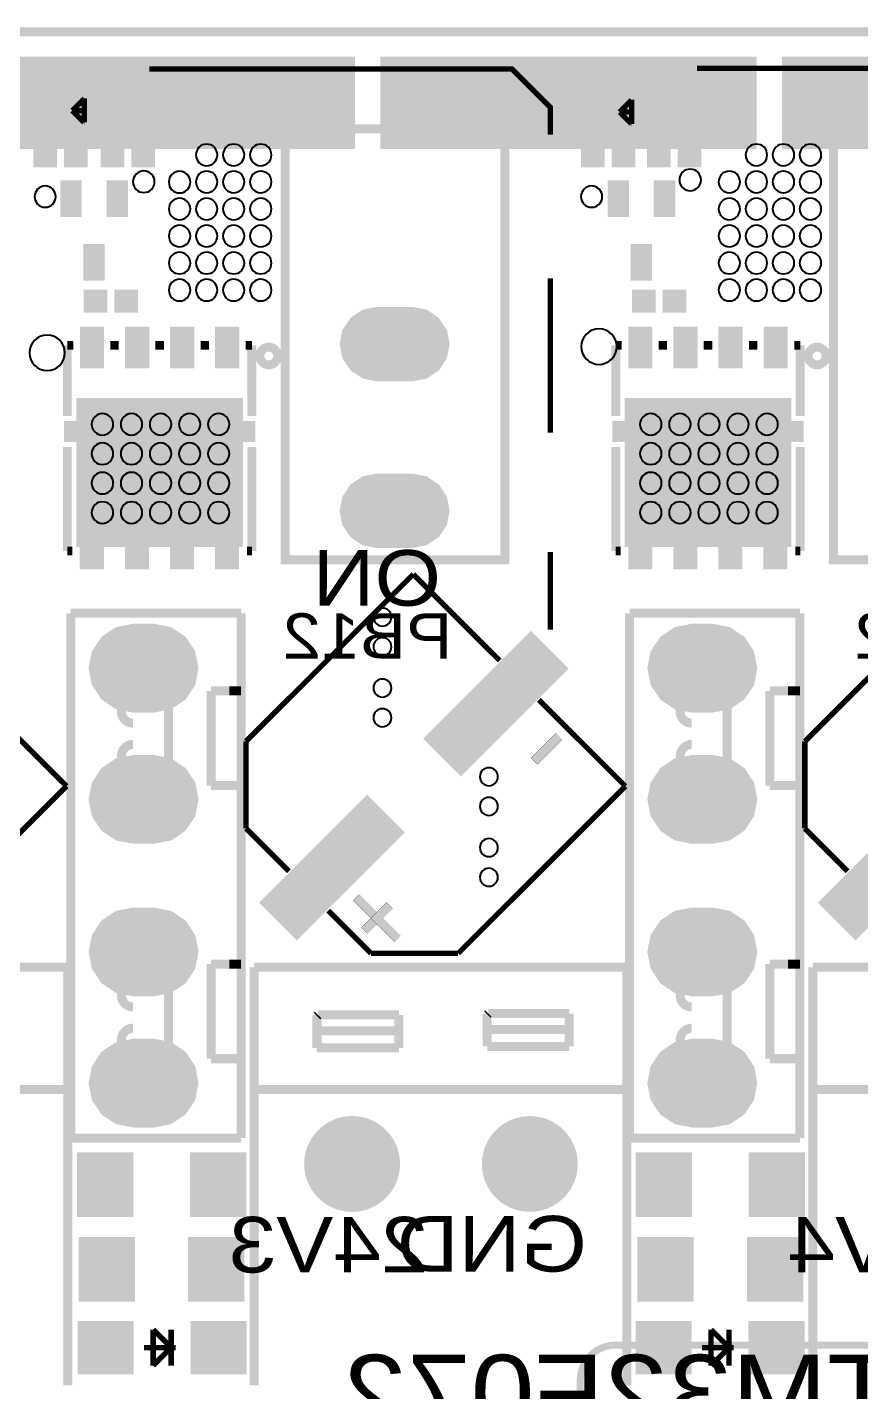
# Model space of a CAD drawing. Header units: millimetres. Extents: x -1 to 130, y -79 to 1.
# Drawn here: x 61.49 to 84.98, y -38.34 to 0.13 of the extents above; entities that cross this region are included whole.
import ezdxf
from ezdxf.enums import TextEntityAlignment as Align

# ---------------------------------------------------------------- set-up
doc = ezdxf.new("R2010")
doc.units = ezdxf.units.MM
doc.header["$MEASUREMENT"] = 0
for name, color, linetype, true_color in [('Board-Outline-Layer', 7, 'Continuous', 0xff00ff), ('Bottom-Silkscreen-Layer', 7, 'Continuous', 0x808000), ('Bottom-Solder-Mask-Layer', 7, 'Continuous', 0xff00ff), ('Multi-Layer', 7, 'Continuous', 0xc0c0c0), ('Top-Silkscreen-Layer', 7, 'Continuous', 0xffff00), ('Top-Solder-Mask-Layer', 7, 'Continuous', 0x800080)]:
    doc.layers.add(name, color=color, linetype=linetype, true_color=true_color)
doc.styles.get("Standard").update_dxf_attribs({"font": 'arial.ttf'})

msp = doc.modelspace()

# ---------------------------------------------------------------- hatches: boundary and pattern name
at = {"layer": 'Bottom-Solder-Mask-Layer'}
for points in [[(70.727, -0.7), (70.727, -3.3), (60.127, -3.3), (60.127, -0.7)], [(82.045, -0.7), (82.045, -3.3), (71.445, -3.3), (71.445, -0.7)], [(93.363, -0.7), (93.363, -3.3), (82.763, -3.3), (82.763, -0.7)], [(71.345, -9.855), (70.943, -9.775), (70.602, -9.547), (70.374, -9.206), (70.294, -8.804), (70.374, -8.402), (70.602, -8.061), (70.943, -7.833), (71.345, -7.753), (72.345, -7.753), (72.747, -7.833), (73.088, -8.061), (73.316, -8.402), (73.396, -8.804), (73.316, -9.206), (73.088, -9.547), (72.747, -9.775), (72.345, -9.855)], [(71.345, -14.555), (70.943, -14.475), (70.602, -14.247), (70.374, -13.906), (70.294, -13.504), (70.374, -13.102), (70.602, -12.761), (70.943, -12.533), (71.345, -12.453), (72.345, -12.453), (72.747, -12.533), (73.088, -12.761), (73.316, -13.102), (73.396, -13.504), (73.316, -13.906), (73.088, -14.247), (72.747, -14.475), (72.345, -14.555)], [(65.068, -16.689), (65.547, -16.784), (65.953, -17.056), (66.224, -17.461), (66.319, -17.94), (66.224, -18.419), (65.953, -18.824), (65.547, -19.096), (65.068, -19.191), (64.468, -19.191), (63.99, -19.096), (63.584, -18.824), (63.313, -18.419), (63.217, -17.94), (63.313, -17.461), (63.584, -17.056), (63.99, -16.784), (64.468, -16.689)], [(80.816, -16.689), (81.295, -16.784), (81.701, -17.056), (81.972, -17.461), (82.067, -17.94), (81.972, -18.419), (81.701, -18.824), (81.295, -19.096), (80.816, -19.191), (80.216, -19.191), (79.738, -19.096), (79.332, -18.824), (79.061, -18.419), (78.965, -17.94), (79.061, -17.461), (79.332, -17.056), (79.738, -16.784), (80.216, -16.689)], [(64.468, -22.891), (63.989, -22.796), (63.584, -22.525), (63.312, -22.119), (63.217, -21.64), (63.312, -21.161), (63.584, -20.756), (63.989, -20.484), (64.468, -20.389), (65.068, -20.389), (65.547, -20.484), (65.952, -20.756), (66.224, -21.161), (66.319, -21.64), (66.224, -22.119), (65.952, -22.525), (65.547, -22.796), (65.068, -22.891)], [(80.216, -22.891), (79.737, -22.796), (79.332, -22.525), (79.06, -22.119), (78.965, -21.64), (79.06, -21.161), (79.332, -20.756), (79.737, -20.484), (80.216, -20.389), (80.816, -20.389), (81.295, -20.484), (81.7, -20.756), (81.972, -21.161), (82.067, -21.64), (81.972, -22.119), (81.7, -22.525), (81.295, -22.796), (80.816, -22.891)], [(64.468, -27.191), (63.989, -27.096), (63.584, -26.824), (63.312, -26.419), (63.217, -25.94), (63.312, -25.461), (63.584, -25.056), (63.989, -24.784), (64.468, -24.689), (65.068, -24.689), (65.547, -24.784), (65.952, -25.056), (66.224, -25.461), (66.319, -25.94), (66.224, -26.419), (65.952, -26.824), (65.547, -27.096), (65.068, -27.191)], [(80.216, -27.191), (79.737, -27.096), (79.332, -26.824), (79.06, -26.419), (78.965, -25.94), (79.06, -25.461), (79.332, -25.056), (79.737, -24.784), (80.216, -24.689), (80.816, -24.689), (81.295, -24.784), (81.7, -25.056), (81.972, -25.461), (82.067, -25.94), (81.972, -26.419), (81.7, -26.824), (81.295, -27.096), (80.816, -27.191)], [(64.468, -30.891), (63.989, -30.796), (63.584, -30.525), (63.312, -30.119), (63.217, -29.64), (63.312, -29.161), (63.584, -28.756), (63.989, -28.484), (64.468, -28.389), (65.068, -28.389), (65.547, -28.484), (65.952, -28.756), (66.224, -29.161), (66.319, -29.64), (66.224, -30.119), (65.952, -30.525), (65.547, -30.796), (65.068, -30.891)], [(80.216, -30.891), (79.737, -30.796), (79.332, -30.525), (79.06, -30.119), (78.965, -29.64), (79.06, -29.161), (79.332, -28.756), (79.737, -28.484), (80.216, -28.389), (80.816, -28.389), (81.295, -28.484), (81.7, -28.756), (81.972, -29.161), (82.067, -29.64), (81.972, -30.119), (81.7, -30.525), (81.295, -30.796), (80.816, -30.891)], [(69.295, -31.918, 1), (71.997, -31.918, 1)], [(74.304, -31.918, 1), (77.005, -31.918, 1)]]:
    msp.add_hatch(color=256, dxfattribs=at).paths.add_polyline_path(points)
at = {"layer": 'Multi-Layer'}
for points in [[(71.345, -9.804), (70.911, -9.705), (70.563, -9.428), (70.37, -9.027), (70.37, -8.581), (70.563, -8.181), (70.911, -7.903), (71.345, -7.804), (72.345, -7.804), (72.779, -7.903), (73.127, -8.181), (73.32, -8.581), (73.32, -9.027), (73.127, -9.428), (72.779, -9.705), (72.345, -9.804)], [(71.345, -9.804), (70.911, -9.705), (70.563, -9.428), (70.37, -9.027), (70.37, -8.581), (70.563, -8.181), (70.911, -7.903), (71.345, -7.804), (72.345, -7.804), (72.779, -7.903), (73.127, -8.181), (73.32, -8.581), (73.32, -9.027), (73.127, -9.428), (72.779, -9.705), (72.345, -9.804)], [(71.345, -9.804), (70.911, -9.705), (70.563, -9.428), (70.37, -9.027), (70.37, -8.581), (70.563, -8.181), (70.911, -7.903), (71.345, -7.804), (72.345, -7.804), (72.779, -7.903), (73.127, -8.181), (73.32, -8.581), (73.32, -9.027), (73.127, -9.428), (72.779, -9.705), (72.345, -9.804)], [(71.345, -14.504), (70.911, -14.405), (70.563, -14.128), (70.37, -13.727), (70.37, -13.282), (70.563, -12.881), (70.911, -12.603), (71.345, -12.504), (72.345, -12.504), (72.779, -12.603), (73.127, -12.881), (73.32, -13.282), (73.32, -13.727), (73.127, -14.128), (72.779, -14.405), (72.345, -14.504)], [(71.345, -14.504), (70.911, -14.405), (70.563, -14.128), (70.37, -13.727), (70.37, -13.282), (70.563, -12.881), (70.911, -12.603), (71.345, -12.504), (72.345, -12.504), (72.779, -12.603), (73.127, -12.881), (73.32, -13.282), (73.32, -13.727), (73.127, -14.128), (72.779, -14.405), (72.345, -14.504)], [(71.345, -14.504), (70.911, -14.405), (70.563, -14.128), (70.37, -13.727), (70.37, -13.282), (70.563, -12.881), (70.911, -12.603), (71.345, -12.504), (72.345, -12.504), (72.779, -12.603), (73.127, -12.881), (73.32, -13.282), (73.32, -13.727), (73.127, -14.128), (72.779, -14.405), (72.345, -14.504)], [(65.068, -16.74), (65.527, -16.831), (65.917, -17.092), (66.177, -17.481), (66.268, -17.94), (66.177, -18.399), (65.917, -18.789), (65.527, -19.049), (65.068, -19.14), (64.468, -19.14), (64.009, -19.049), (63.62, -18.789), (63.36, -18.399), (63.268, -17.94), (63.36, -17.481), (63.62, -17.092), (64.009, -16.831), (64.468, -16.74)], [(65.068, -16.74), (65.527, -16.831), (65.917, -17.092), (66.177, -17.481), (66.268, -17.94), (66.177, -18.399), (65.917, -18.789), (65.527, -19.049), (65.068, -19.14), (64.468, -19.14), (64.009, -19.049), (63.62, -18.789), (63.36, -18.399), (63.268, -17.94), (63.36, -17.481), (63.62, -17.092), (64.009, -16.831), (64.468, -16.74)], [(65.068, -16.74), (65.527, -16.831), (65.917, -17.092), (66.177, -17.481), (66.268, -17.94), (66.177, -18.399), (65.917, -18.789), (65.527, -19.049), (65.068, -19.14), (64.468, -19.14), (64.009, -19.049), (63.62, -18.789), (63.36, -18.399), (63.268, -17.94), (63.36, -17.481), (63.62, -17.092), (64.009, -16.831), (64.468, -16.74)], [(80.816, -16.74), (81.276, -16.831), (81.665, -17.092), (81.925, -17.481), (82.016, -17.94), (81.925, -18.399), (81.665, -18.789), (81.276, -19.049), (80.816, -19.14), (80.216, -19.14), (79.757, -19.049), (79.368, -18.789), (79.108, -18.399), (79.016, -17.94), (79.108, -17.481), (79.368, -17.092), (79.757, -16.831), (80.216, -16.74)], [(80.816, -16.74), (81.276, -16.831), (81.665, -17.092), (81.925, -17.481), (82.016, -17.94), (81.925, -18.399), (81.665, -18.789), (81.276, -19.049), (80.816, -19.14), (80.216, -19.14), (79.757, -19.049), (79.368, -18.789), (79.108, -18.399), (79.016, -17.94), (79.108, -17.481), (79.368, -17.092), (79.757, -16.831), (80.216, -16.74)], [(80.816, -16.74), (81.276, -16.831), (81.665, -17.092), (81.925, -17.481), (82.016, -17.94), (81.925, -18.399), (81.665, -18.789), (81.276, -19.049), (80.816, -19.14), (80.216, -19.14), (79.757, -19.049), (79.368, -18.789), (79.108, -18.399), (79.016, -17.94), (79.108, -17.481), (79.368, -17.092), (79.757, -16.831), (80.216, -16.74)], [(64.468, -22.84), (64.009, -22.749), (63.619, -22.489), (63.359, -22.099), (63.268, -21.64), (63.359, -21.181), (63.619, -20.792), (64.009, -20.531), (64.468, -20.44), (65.068, -20.44), (65.527, -20.531), (65.917, -20.792), (66.177, -21.181), (66.268, -21.64), (66.177, -22.099), (65.917, -22.489), (65.527, -22.749), (65.068, -22.84)], [(64.468, -22.84), (64.009, -22.749), (63.619, -22.489), (63.359, -22.099), (63.268, -21.64), (63.359, -21.181), (63.619, -20.792), (64.009, -20.531), (64.468, -20.44), (65.068, -20.44), (65.527, -20.531), (65.917, -20.792), (66.177, -21.181), (66.268, -21.64), (66.177, -22.099), (65.917, -22.489), (65.527, -22.749), (65.068, -22.84)], [(64.468, -22.84), (64.009, -22.749), (63.619, -22.489), (63.359, -22.099), (63.268, -21.64), (63.359, -21.181), (63.619, -20.792), (64.009, -20.531), (64.468, -20.44), (65.068, -20.44), (65.527, -20.531), (65.917, -20.792), (66.177, -21.181), (66.268, -21.64), (66.177, -22.099), (65.917, -22.489), (65.527, -22.749), (65.068, -22.84)], [(80.216, -22.84), (79.757, -22.749), (79.368, -22.489), (79.107, -22.099), (79.016, -21.64), (79.107, -21.181), (79.368, -20.792), (79.757, -20.531), (80.216, -20.44), (80.816, -20.44), (81.275, -20.531), (81.665, -20.792), (81.925, -21.181), (82.016, -21.64), (81.925, -22.099), (81.665, -22.489), (81.275, -22.749), (80.816, -22.84)], [(80.216, -22.84), (79.757, -22.749), (79.368, -22.489), (79.107, -22.099), (79.016, -21.64), (79.107, -21.181), (79.368, -20.792), (79.757, -20.531), (80.216, -20.44), (80.816, -20.44), (81.275, -20.531), (81.665, -20.792), (81.925, -21.181), (82.016, -21.64), (81.925, -22.099), (81.665, -22.489), (81.275, -22.749), (80.816, -22.84)], [(80.216, -22.84), (79.757, -22.749), (79.368, -22.489), (79.107, -22.099), (79.016, -21.64), (79.107, -21.181), (79.368, -20.792), (79.757, -20.531), (80.216, -20.44), (80.816, -20.44), (81.275, -20.531), (81.665, -20.792), (81.925, -21.181), (82.016, -21.64), (81.925, -22.099), (81.665, -22.489), (81.275, -22.749), (80.816, -22.84)], [(64.468, -27.14), (64.009, -27.049), (63.619, -26.789), (63.359, -26.399), (63.268, -25.94), (63.359, -25.481), (63.619, -25.092), (64.009, -24.831), (64.468, -24.74), (65.068, -24.74), (65.527, -24.831), (65.917, -25.092), (66.177, -25.481), (66.268, -25.94), (66.177, -26.399), (65.917, -26.789), (65.527, -27.049), (65.068, -27.14)], [(64.468, -27.14), (64.009, -27.049), (63.619, -26.789), (63.359, -26.399), (63.268, -25.94), (63.359, -25.481), (63.619, -25.092), (64.009, -24.831), (64.468, -24.74), (65.068, -24.74), (65.527, -24.831), (65.917, -25.092), (66.177, -25.481), (66.268, -25.94), (66.177, -26.399), (65.917, -26.789), (65.527, -27.049), (65.068, -27.14)], [(64.468, -27.14), (64.009, -27.049), (63.619, -26.789), (63.359, -26.399), (63.268, -25.94), (63.359, -25.481), (63.619, -25.092), (64.009, -24.831), (64.468, -24.74), (65.068, -24.74), (65.527, -24.831), (65.917, -25.092), (66.177, -25.481), (66.268, -25.94), (66.177, -26.399), (65.917, -26.789), (65.527, -27.049), (65.068, -27.14)], [(80.216, -27.14), (79.757, -27.049), (79.368, -26.789), (79.107, -26.399), (79.016, -25.94), (79.107, -25.481), (79.368, -25.092), (79.757, -24.831), (80.216, -24.74), (80.816, -24.74), (81.275, -24.831), (81.665, -25.092), (81.925, -25.481), (82.016, -25.94), (81.925, -26.399), (81.665, -26.789), (81.275, -27.049), (80.816, -27.14)], [(80.216, -27.14), (79.757, -27.049), (79.368, -26.789), (79.107, -26.399), (79.016, -25.94), (79.107, -25.481), (79.368, -25.092), (79.757, -24.831), (80.216, -24.74), (80.816, -24.74), (81.275, -24.831), (81.665, -25.092), (81.925, -25.481), (82.016, -25.94), (81.925, -26.399), (81.665, -26.789), (81.275, -27.049), (80.816, -27.14)], [(80.216, -27.14), (79.757, -27.049), (79.368, -26.789), (79.107, -26.399), (79.016, -25.94), (79.107, -25.481), (79.368, -25.092), (79.757, -24.831), (80.216, -24.74), (80.816, -24.74), (81.275, -24.831), (81.665, -25.092), (81.925, -25.481), (82.016, -25.94), (81.925, -26.399), (81.665, -26.789), (81.275, -27.049), (80.816, -27.14)], [(64.468, -30.84), (64.009, -30.749), (63.619, -30.489), (63.359, -30.099), (63.268, -29.64), (63.359, -29.181), (63.619, -28.792), (64.009, -28.531), (64.468, -28.44), (65.068, -28.44), (65.527, -28.531), (65.917, -28.792), (66.177, -29.181), (66.268, -29.64), (66.177, -30.099), (65.917, -30.489), (65.527, -30.749), (65.068, -30.84)], [(64.468, -30.84), (64.009, -30.749), (63.619, -30.489), (63.359, -30.099), (63.268, -29.64), (63.359, -29.181), (63.619, -28.792), (64.009, -28.531), (64.468, -28.44), (65.068, -28.44), (65.527, -28.531), (65.917, -28.792), (66.177, -29.181), (66.268, -29.64), (66.177, -30.099), (65.917, -30.489), (65.527, -30.749), (65.068, -30.84)], [(64.468, -30.84), (64.009, -30.749), (63.619, -30.489), (63.359, -30.099), (63.268, -29.64), (63.359, -29.181), (63.619, -28.792), (64.009, -28.531), (64.468, -28.44), (65.068, -28.44), (65.527, -28.531), (65.917, -28.792), (66.177, -29.181), (66.268, -29.64), (66.177, -30.099), (65.917, -30.489), (65.527, -30.749), (65.068, -30.84)], [(80.216, -30.84), (79.757, -30.749), (79.368, -30.489), (79.107, -30.099), (79.016, -29.64), (79.107, -29.181), (79.368, -28.792), (79.757, -28.531), (80.216, -28.44), (80.816, -28.44), (81.275, -28.531), (81.665, -28.792), (81.925, -29.181), (82.016, -29.64), (81.925, -30.099), (81.665, -30.489), (81.275, -30.749), (80.816, -30.84)], [(80.216, -30.84), (79.757, -30.749), (79.368, -30.489), (79.107, -30.099), (79.016, -29.64), (79.107, -29.181), (79.368, -28.792), (79.757, -28.531), (80.216, -28.44), (80.816, -28.44), (81.275, -28.531), (81.665, -28.792), (81.925, -29.181), (82.016, -29.64), (81.925, -30.099), (81.665, -30.489), (81.275, -30.749), (80.816, -30.84)], [(80.216, -30.84), (79.757, -30.749), (79.368, -30.489), (79.107, -30.099), (79.016, -29.64), (79.107, -29.181), (79.368, -28.792), (79.757, -28.531), (80.216, -28.44), (80.816, -28.44), (81.275, -28.531), (81.665, -28.792), (81.925, -29.181), (82.016, -29.64), (81.925, -30.099), (81.665, -30.489), (81.275, -30.749), (80.816, -30.84)], [(69.346, -31.918, 1), (71.946, -31.918, 1)], [(69.346, -31.918, 1), (71.946, -31.918, 1)], [(69.346, -31.918, 1), (71.946, -31.918, 1)], [(74.355, -31.918, 1), (76.955, -31.918, 1)], [(74.355, -31.918, 1), (76.955, -31.918, 1)], [(74.355, -31.918, 1), (76.955, -31.918, 1)]]:
    msp.add_hatch(color=256, dxfattribs=at).paths.add_polyline_path(points)
at = {"layer": 'Top-Silkscreen-Layer'}
for points in [[(76.391, -19.771), (76.567, -19.947), (75.863, -20.651), (75.686, -20.475)], [(70.674, -24.49), (71.848, -25.663), (72.024, -25.487), (70.851, -24.314)], [(70.909, -25.253), (71.085, -25.429), (71.79, -24.724), (71.614, -24.548)]]:
    msp.add_hatch(color=256, dxfattribs=at).paths.add_polyline_path(points)
at = {"layer": 'Top-Solder-Mask-Layer'}
for points in [[(62.532, -2.677), (61.631, -2.677), (61.631, -1.776), (62.532, -1.776)], [(64.131, -2.677), (63.23, -2.677), (63.23, -1.776), (64.131, -1.776)], [(65.144, -1.917), (65.144, -2.559), (64.477, -2.559), (64.477, -1.917)], [(66.01, -1.917), (66.01, -2.559), (65.342, -2.559), (65.342, -1.917)], [(77.956, -2.721), (77.054, -2.721), (77.054, -1.819), (77.956, -1.819)], [(79.555, -2.72), (78.653, -2.72), (78.653, -1.819), (79.555, -1.819)], [(80.501, -1.943), (80.501, -2.585), (79.834, -2.585), (79.834, -1.943)], [(81.366, -1.943), (81.366, -2.585), (80.699, -2.585), (80.699, -1.943)], [(61.659, -3.818), (61.659, -3.176), (62.326, -3.176), (62.326, -3.818)], [(62.524, -3.818), (62.524, -3.176), (63.191, -3.176), (63.191, -3.818)], [(63.559, -3.818), (63.559, -3.176), (64.226, -3.176), (64.226, -3.818)], [(64.424, -3.818), (64.424, -3.176), (65.091, -3.176), (65.091, -3.818)], [(77.097, -3.818), (77.097, -3.176), (77.764, -3.176), (77.764, -3.818)], [(77.962, -3.818), (77.962, -3.176), (78.63, -3.176), (78.63, -3.818)], [(78.959, -3.818), (78.959, -3.176), (79.626, -3.176), (79.626, -3.818)], [(79.824, -3.818), (79.824, -3.176), (80.492, -3.176), (80.492, -3.818)], [(63.026, -5.221), (62.424, -5.221), (62.424, -4.183), (63.026, -4.183)], [(64.326, -5.221), (63.724, -5.221), (63.724, -4.183), (64.326, -4.183)], [(78.451, -5.221), (77.849, -5.221), (77.849, -4.183), (78.451, -4.183)], [(79.751, -5.221), (79.149, -5.221), (79.149, -4.183), (79.751, -4.183)], [(63.676, -7.017), (63.074, -7.017), (63.074, -5.979), (63.676, -5.979)], [(79.101, -7.017), (78.499, -7.017), (78.499, -5.979), (79.101, -5.979)], [(63.746, -7.272), (63.746, -7.913), (63.079, -7.913), (63.079, -7.272)], [(64.612, -7.272), (64.612, -7.913), (63.944, -7.913), (63.944, -7.272)], [(79.201, -7.272), (79.201, -7.913), (78.534, -7.913), (78.534, -7.272)], [(80.067, -7.272), (80.067, -7.913), (79.399, -7.913), (79.399, -7.272)], [(71.345, -9.855), (70.943, -9.775), (70.602, -9.547), (70.374, -9.206), (70.294, -8.804), (70.374, -8.402), (70.602, -8.061), (70.943, -7.833), (71.345, -7.753), (72.345, -7.753), (72.747, -7.833), (73.088, -8.061), (73.316, -8.402), (73.396, -8.804), (73.316, -9.206), (73.088, -9.547), (72.747, -9.775), (72.345, -9.855)], [(63.656, -8.308), (63.656, -9.487), (62.976, -9.487), (62.976, -8.308)], [(64.926, -8.308), (64.926, -9.487), (64.246, -9.487), (64.246, -8.308)], [(66.196, -8.308), (66.196, -9.487), (65.516, -9.487), (65.516, -8.308)], [(67.466, -8.308), (67.466, -9.487), (66.786, -9.487), (66.786, -8.308)], [(79.111, -8.308), (79.111, -9.487), (78.431, -9.487), (78.431, -8.308)], [(80.381, -8.308), (80.381, -9.487), (79.701, -9.487), (79.701, -8.308)], [(81.651, -8.308), (81.651, -9.487), (80.971, -9.487), (80.971, -8.308)], [(82.921, -8.308), (82.921, -9.487), (82.241, -9.487), (82.241, -8.308)], [(67.571, -10.327), (67.571, -14.527), (62.871, -14.527), (62.871, -10.327)], [(83.026, -10.327), (83.026, -14.527), (78.326, -14.527), (78.326, -10.327)], [(63.577, -10.967), (63.577, -11.567), (62.527, -11.567), (62.527, -10.967)], [(67.915, -10.967), (67.915, -11.567), (66.865, -11.567), (66.865, -10.967)], [(79.032, -10.967), (79.032, -11.567), (77.982, -11.567), (77.982, -10.967)], [(83.37, -10.967), (83.37, -11.567), (82.32, -11.567), (82.32, -10.967)], [(71.345, -14.555), (70.943, -14.475), (70.602, -14.247), (70.374, -13.906), (70.294, -13.504), (70.374, -13.102), (70.602, -12.761), (70.943, -12.533), (71.345, -12.453), (72.345, -12.453), (72.747, -12.533), (73.088, -12.761), (73.316, -13.102), (73.396, -13.504), (73.316, -13.906), (73.088, -14.247), (72.747, -14.475), (72.345, -14.555)], [(63.651, -13.977), (63.651, -15.157), (62.971, -15.157), (62.971, -13.977)], [(64.921, -13.977), (64.921, -15.157), (64.241, -15.157), (64.241, -13.977)], [(66.191, -13.977), (66.191, -15.157), (65.511, -15.157), (65.511, -13.977)], [(67.461, -13.977), (67.461, -15.157), (66.781, -15.157), (66.781, -13.977)], [(79.106, -13.977), (79.106, -15.157), (78.426, -15.157), (78.426, -13.977)], [(80.376, -13.977), (80.376, -15.157), (79.696, -15.157), (79.696, -13.977)], [(81.646, -13.977), (81.646, -15.157), (80.966, -15.157), (80.966, -13.977)], [(82.916, -13.977), (82.916, -15.157), (82.236, -15.157), (82.236, -13.977)], [(65.068, -16.689), (65.547, -16.784), (65.953, -17.056), (66.224, -17.461), (66.319, -17.94), (66.224, -18.419), (65.953, -18.824), (65.547, -19.096), (65.068, -19.191), (64.468, -19.191), (63.99, -19.096), (63.584, -18.824), (63.313, -18.419), (63.217, -17.94), (63.313, -17.461), (63.584, -17.056), (63.99, -16.784), (64.468, -16.689)], [(73.708, -20.992), (72.647, -19.93), (75.688, -16.888), (76.75, -17.95)], [(80.816, -16.689), (81.295, -16.784), (81.701, -17.056), (81.972, -17.461), (82.067, -17.94), (81.972, -18.419), (81.701, -18.824), (81.295, -19.096), (80.816, -19.191), (80.216, -19.191), (79.738, -19.096), (79.332, -18.824), (79.061, -18.419), (78.965, -17.94), (79.061, -17.461), (79.332, -17.056), (79.738, -16.784), (80.216, -16.689)], [(64.468, -22.891), (63.989, -22.796), (63.584, -22.525), (63.312, -22.119), (63.217, -21.64), (63.312, -21.161), (63.584, -20.756), (63.989, -20.484), (64.468, -20.389), (65.068, -20.389), (65.547, -20.484), (65.952, -20.756), (66.224, -21.161), (66.319, -21.64), (66.224, -22.119), (65.952, -22.525), (65.547, -22.796), (65.068, -22.891)], [(80.216, -22.891), (79.737, -22.796), (79.332, -22.525), (79.06, -22.119), (78.965, -21.64), (79.06, -21.161), (79.332, -20.756), (79.737, -20.484), (80.216, -20.389), (80.816, -20.389), (81.295, -20.484), (81.7, -20.756), (81.972, -21.161), (82.067, -21.64), (81.972, -22.119), (81.7, -22.525), (81.295, -22.796), (80.816, -22.891)], [(69.088, -25.612), (68.026, -24.55), (71.068, -21.509), (72.13, -22.57)], [(84.836, -25.612), (83.774, -24.55), (86.816, -21.509), (87.878, -22.57)], [(64.468, -27.191), (63.989, -27.096), (63.584, -26.824), (63.312, -26.419), (63.217, -25.94), (63.312, -25.461), (63.584, -25.056), (63.989, -24.784), (64.468, -24.689), (65.068, -24.689), (65.547, -24.784), (65.952, -25.056), (66.224, -25.461), (66.319, -25.94), (66.224, -26.419), (65.952, -26.824), (65.547, -27.096), (65.068, -27.191)], [(80.216, -27.191), (79.737, -27.096), (79.332, -26.824), (79.06, -26.419), (78.965, -25.94), (79.06, -25.461), (79.332, -25.056), (79.737, -24.784), (80.216, -24.689), (80.816, -24.689), (81.295, -24.784), (81.7, -25.056), (81.972, -25.461), (82.067, -25.94), (81.972, -26.419), (81.7, -26.824), (81.295, -27.096), (80.816, -27.191)], [(64.468, -30.891), (63.989, -30.796), (63.584, -30.525), (63.312, -30.119), (63.217, -29.64), (63.312, -29.161), (63.584, -28.756), (63.989, -28.484), (64.468, -28.389), (65.068, -28.389), (65.547, -28.484), (65.952, -28.756), (66.224, -29.161), (66.319, -29.64), (66.224, -30.119), (65.952, -30.525), (65.547, -30.796), (65.068, -30.891)], [(80.216, -30.891), (79.737, -30.796), (79.332, -30.525), (79.06, -30.119), (78.965, -29.64), (79.06, -29.161), (79.332, -28.756), (79.737, -28.484), (80.216, -28.389), (80.816, -28.389), (81.295, -28.484), (81.7, -28.756), (81.972, -29.161), (82.067, -29.64), (81.972, -30.119), (81.7, -30.525), (81.295, -30.796), (80.816, -30.891)], [(69.295, -31.918, 1), (71.997, -31.918, 1)], [(74.304, -31.918, 1), (77.005, -31.918, 1)], [(62.89, -33.417), (62.89, -31.587), (64.477, -31.587), (64.477, -33.417)], [(66.075, -33.417), (66.075, -31.587), (67.662, -31.587), (67.662, -33.417)], [(78.638, -33.417), (78.638, -31.587), (80.225, -31.587), (80.225, -33.417)], [(81.823, -33.417), (81.823, -31.587), (83.41, -31.587), (83.41, -33.417)], [(62.94, -35.804), (62.94, -33.975), (64.528, -33.975), (64.528, -35.804)], [(66.025, -35.804), (66.025, -33.975), (67.612, -33.975), (67.612, -35.804)], [(78.688, -35.804), (78.688, -33.975), (80.276, -33.975), (80.276, -35.804)], [(81.773, -35.804), (81.773, -33.975), (83.36, -33.975), (83.36, -35.804)], [(62.912, -37.847), (62.912, -36.347), (64.492, -36.347), (64.492, -37.847)], [(66.092, -37.847), (66.092, -36.347), (67.672, -36.347), (67.672, -37.847)], [(78.637, -37.847), (78.637, -36.347), (80.217, -36.347), (80.217, -37.847)], [(81.817, -37.847), (81.817, -36.347), (83.397, -36.347), (83.397, -37.847)]]:
    msp.add_hatch(color=256, dxfattribs=at).paths.add_polyline_path(points)

# ---------------------------------------------------------------- linework, layer by layer
at = {"layer": 'Board-Outline-Layer', "const_width": 0.254}
msp.add_lwpolyline([(129.998, 0.002), (0.002, 0.002), (0, 0), (0.079, -64.978), (7.809, -72.725), (122.275, -72.725), (130, -65), (130, 0)], close=True, dxfattribs=at)
at = {"layer": 'Bottom-Silkscreen-Layer', "const_width": 0.2}
msp.add_lwpolyline([(77.075, -54.725), (77.075, -38.025, -0.414), (78.075, -37.025), (123.275, -37.025, -0.414), (124.275, -38.025), (124.275, -54.725, -0.414), (123.275, -55.725), (78.075, -55.725, -0.414)], format="xyb", close=True, dxfattribs=at)
at = {"layer": 'Multi-Layer'}
for points in [[(66.241, -3.47, 1), (66.851, -3.47, 1)], [(67.003, -3.47, 1), (67.613, -3.47, 1)], [(67.765, -3.47, 1), (68.375, -3.47, 1)], [(81.735, -3.47, 1), (82.345, -3.47, 1)], [(82.497, -3.47, 1), (83.107, -3.47, 1)], [(83.259, -3.47, 1), (83.869, -3.47, 1)], [(64.47, -4.225, 1), (65.08, -4.225, 1)], [(65.479, -4.237, 1), (66.089, -4.237, 1)], [(66.241, -4.232, 1), (66.851, -4.232, 1)], [(67.003, -4.232, 1), (67.613, -4.232, 1)], [(67.765, -4.232, 1), (68.375, -4.232, 1)], [(79.87, -4.175, 1), (80.48, -4.175, 1)], [(80.973, -4.232, 1), (81.583, -4.232, 1)], [(81.735, -4.232, 1), (82.345, -4.232, 1)], [(82.497, -4.232, 1), (83.107, -4.232, 1)], [(83.259, -4.232, 1), (83.869, -4.232, 1)], [(61.695, -4.645, 1), (62.295, -4.645, 1)], [(77.095, -4.645, 1), (77.695, -4.645, 1)], [(65.479, -4.994, 1), (66.089, -4.994, 1)], [(66.241, -4.994, 1), (66.851, -4.994, 1)], [(67.003, -4.994, 1), (67.613, -4.994, 1)], [(67.765, -4.994, 1), (68.375, -4.994, 1)], [(80.973, -4.994, 1), (81.583, -4.994, 1)], [(81.735, -4.994, 1), (82.345, -4.994, 1)], [(82.497, -4.994, 1), (83.107, -4.994, 1)], [(83.259, -4.994, 1), (83.869, -4.994, 1)], [(65.479, -5.756, 1), (66.089, -5.756, 1)], [(66.241, -5.756, 1), (66.851, -5.756, 1)], [(67.003, -5.756, 1), (67.613, -5.756, 1)], [(67.765, -5.756, 1), (68.375, -5.756, 1)], [(80.973, -5.756, 1), (81.583, -5.756, 1)], [(81.735, -5.756, 1), (82.345, -5.756, 1)], [(82.497, -5.756, 1), (83.107, -5.756, 1)], [(83.259, -5.756, 1), (83.869, -5.756, 1)], [(65.479, -6.518, 1), (66.089, -6.518, 1)], [(66.241, -6.518, 1), (66.851, -6.518, 1)], [(67.003, -6.518, 1), (67.613, -6.518, 1)], [(67.765, -6.518, 1), (68.375, -6.518, 1)], [(80.973, -6.518, 1), (81.583, -6.518, 1)], [(81.735, -6.518, 1), (82.345, -6.518, 1)], [(82.497, -6.518, 1), (83.107, -6.518, 1)], [(83.259, -6.518, 1), (83.869, -6.518, 1)], [(65.479, -7.28, 1), (66.089, -7.28, 1)], [(66.241, -7.28, 1), (66.851, -7.28, 1)], [(67.003, -7.28, 1), (67.613, -7.28, 1)], [(67.765, -7.28, 1), (68.375, -7.28, 1)], [(80.973, -7.28, 1), (81.583, -7.28, 1)], [(81.735, -7.28, 1), (82.345, -7.28, 1)], [(82.497, -7.28, 1), (83.107, -7.28, 1)], [(83.259, -7.28, 1), (83.869, -7.28, 1)], [(77.104, -8.875, 1), (78.104, -8.875, 1)], [(64.123, -11.065, 1), (64.733, -11.065, 1)], [(64.943, -11.065, 1), (65.552, -11.065, 1)], [(65.762, -11.065, 1), (66.371, -11.065, 1)], [(66.581, -11.065, 1), (67.19, -11.065, 1)], [(78.759, -11.065, 1), (79.369, -11.065, 1)], [(79.579, -11.065, 1), (80.188, -11.065, 1)], [(80.398, -11.065, 1), (81.007, -11.065, 1)], [(81.217, -11.065, 1), (81.826, -11.065, 1)], [(82.036, -11.065, 1), (82.646, -11.065, 1)], [(64.123, -11.894, 1), (64.733, -11.894, 1)], [(64.943, -11.894, 1), (65.552, -11.894, 1)], [(65.762, -11.894, 1), (66.371, -11.894, 1)], [(66.581, -11.894, 1), (67.19, -11.894, 1)], [(78.759, -11.894, 1), (79.369, -11.894, 1)], [(79.579, -11.894, 1), (80.188, -11.894, 1)], [(80.398, -11.894, 1), (81.007, -11.894, 1)], [(81.217, -11.894, 1), (81.826, -11.894, 1)], [(82.036, -11.894, 1), (82.646, -11.894, 1)], [(64.123, -12.724, 1), (64.733, -12.724, 1)], [(64.943, -12.724, 1), (65.552, -12.724, 1)], [(65.762, -12.724, 1), (66.371, -12.724, 1)], [(66.581, -12.724, 1), (67.19, -12.724, 1)], [(78.759, -12.724, 1), (79.369, -12.724, 1)], [(79.579, -12.724, 1), (80.188, -12.724, 1)], [(80.398, -12.724, 1), (81.007, -12.724, 1)], [(81.217, -12.724, 1), (81.826, -12.724, 1)], [(82.036, -12.724, 1), (82.646, -12.724, 1)], [(64.123, -13.554, 1), (64.733, -13.554, 1)], [(64.943, -13.554, 1), (65.552, -13.554, 1)], [(65.762, -13.554, 1), (66.371, -13.554, 1)], [(66.581, -13.554, 1), (67.19, -13.554, 1)], [(78.759, -13.554, 1), (79.369, -13.554, 1)], [(79.579, -13.554, 1), (80.188, -13.554, 1)], [(80.398, -13.554, 1), (81.007, -13.554, 1)], [(81.217, -13.554, 1), (81.826, -13.554, 1)], [(82.036, -13.554, 1), (82.646, -13.554, 1)], [(71.246, -16.5, 1), (71.754, -16.5, 1)], [(71.246, -17.336, 1), (71.754, -17.336, 1)], [(71.246, -18.5, 1), (71.754, -18.5, 1)], [(71.246, -19.336, 1), (71.754, -19.336, 1)], [(74.246, -21, 1), (74.754, -21, 1)], [(74.246, -21.836, 1), (74.754, -21.836, 1)], [(74.246, -23, 1), (74.754, -23, 1)], [(74.246, -23.836, 1), (74.754, -23.836, 1)]]:
    msp.add_lwpolyline(points, format="xyb", close=True, dxfattribs=at)
for points in [[(61.553, -9.05, 1), (62.553, -9.05), (62.553, -9.05, 1), (61.553, -9.05)], [(63.304, -11.065, 1), (63.914, -11.065), (63.914, -11.065, 1), (63.304, -11.065)], [(63.304, -11.894, 1), (63.914, -11.894), (63.914, -11.894, 1), (63.304, -11.894)], [(63.304, -12.724, 1), (63.914, -12.724), (63.914, -12.724, 1), (63.304, -12.724)], [(63.304, -13.554, 1), (63.914, -13.554), (63.914, -13.554, 1), (63.304, -13.554)]]:
    msp.add_lwpolyline(points, format="xyb", dxfattribs=at)
at = {"layer": 'Top-Silkscreen-Layer'}
for points, const_width in [([(64.928, -1.05), (75.153, -1.05), (76.228, -2.125), (76.228, -2.9)], 0.15), ([(80.365, -1.031), (90.59, -1.031), (91.665, -2.106), (91.665, -2.881)], 0.15), ([(63.101, -1.88), (62.761, -2.22)], 0.15), ([(63.101, -1.88), (62.761, -2.22)], 0.15), ([(63.101, -1.87), (63.101, -1.88)], 0.15), ([(63.101, -1.87), (63.101, -2.55)], 0.15), ([(63.101, -1.87), (63.101, -1.88)], 0.15), ([(63.101, -1.87), (63.101, -2.55)], 0.15), ([(78.525, -1.923), (78.185, -2.263)], 0.15), ([(78.525, -1.923), (78.185, -2.263)], 0.15), ([(78.525, -1.913), (78.525, -1.923)], 0.15), ([(78.525, -1.913), (78.525, -2.593)], 0.15), ([(78.525, -1.913), (78.525, -1.923)], 0.15), ([(78.525, -1.913), (78.525, -2.593)], 0.15), ([(63.091, -2.55), (62.761, -2.22)], 0.15), ([(63.101, -2.22), (62.761, -2.22)], 0.15), ([(63.091, -2.55), (62.761, -2.22)], 0.15), ([(63.101, -2.22), (62.761, -2.22)], 0.15), ([(78.515, -2.593), (78.185, -2.263)], 0.15), ([(78.525, -2.263), (78.185, -2.263)], 0.15), ([(78.515, -2.593), (78.185, -2.263)], 0.15), ([(78.525, -2.263), (78.185, -2.263)], 0.15), ([(63.101, -2.55), (63.091, -2.55)], 0.15), ([(63.101, -2.55), (63.091, -2.55)], 0.15), ([(78.525, -2.593), (78.515, -2.593)], 0.15), ([(78.525, -2.593), (78.515, -2.593)], 0.15), ([(76.228, -6.95), (76.228, -11.3)], 0.15), ([(62.792, -8.837), (62.621, -8.837)], 0.25), ([(62.621, -10.835), (62.621, -8.837)], 0.25), ([(62.792, -8.837), (62.621, -8.837)], 0.25), ([(62.621, -10.835), (62.621, -8.837)], 0.25), ([(64.062, -8.837), (63.83, -8.837)], 0.25), ([(64.062, -8.837), (63.83, -8.837)], 0.25), ([(65.342, -8.837), (65.1, -8.837)], 0.25), ([(65.342, -8.837), (65.1, -8.837)], 0.25), ([(66.612, -8.837), (66.38, -8.837)], 0.25), ([(66.612, -8.837), (66.38, -8.837)], 0.25), ([(67.821, -8.837), (67.65, -8.837)], 0.25), ([(67.821, -8.837), (67.65, -8.837)], 0.25), ([(67.821, -8.837), (67.821, -10.835)], 0.25), ([(67.821, -8.837), (67.821, -10.835)], 0.25), ([(78.247, -8.837), (78.076, -8.837)], 0.25), ([(78.076, -10.835), (78.076, -8.837)], 0.25), ([(78.247, -8.837), (78.076, -8.837)], 0.25), ([(78.076, -10.835), (78.076, -8.837)], 0.25), ([(79.517, -8.837), (79.285, -8.837)], 0.25), ([(79.517, -8.837), (79.285, -8.837)], 0.25), ([(80.797, -8.837), (80.555, -8.837)], 0.25), ([(80.797, -8.837), (80.555, -8.837)], 0.25), ([(82.067, -8.837), (81.835, -8.837)], 0.25), ([(82.067, -8.837), (81.835, -8.837)], 0.25), ([(83.276, -8.837), (83.105, -8.837)], 0.25), ([(83.276, -8.837), (83.105, -8.837)], 0.25), ([(83.276, -8.837), (83.276, -10.835)], 0.25), ([(83.276, -8.837), (83.276, -10.835)], 0.25), ([(62.621, -14.637), (62.621, -11.7)], 0.25), ([(62.621, -14.637), (62.621, -11.7)], 0.25), ([(67.821, -11.7), (67.821, -14.637)], 0.25), ([(67.821, -11.7), (67.821, -14.637)], 0.25), ([(78.076, -14.637), (78.076, -11.7)], 0.25), ([(78.076, -14.637), (78.076, -11.7)], 0.25), ([(83.276, -11.7), (83.276, -14.637)], 0.25), ([(83.276, -11.7), (83.276, -14.637)], 0.25), ([(62.758, -14.637), (62.621, -14.637)], 0.25), ([(62.758, -14.637), (62.621, -14.637)], 0.25), ([(62.758, -14.637), (62.721, -14.637)], 0.25), ([(62.758, -14.637), (62.721, -14.637)], 0.25), ([(67.821, -14.637), (67.684, -14.637)], 0.25), ([(67.721, -14.637), (67.684, -14.637)], 0.25), ([(67.821, -14.637), (67.684, -14.637)], 0.25), ([(67.721, -14.637), (67.684, -14.637)], 0.25), ([(76.228, -14.668), (76.228, -16.85)], 0.15), ([(78.213, -14.637), (78.076, -14.637)], 0.25), ([(78.213, -14.637), (78.076, -14.637)], 0.25), ([(78.213, -14.637), (78.176, -14.637)], 0.25), ([(78.213, -14.637), (78.176, -14.637)], 0.25), ([(83.276, -14.637), (83.139, -14.637)], 0.25), ([(83.176, -14.637), (83.139, -14.637)], 0.25), ([(83.276, -14.637), (83.139, -14.637)], 0.25), ([(83.176, -14.637), (83.139, -14.637)], 0.25), ([(72.37, -15.291), (67.657, -20.005)], 0.152), ([(72.37, -15.291), (67.657, -20.005)], 0.152), ([(74.806, -17.726), (72.37, -15.291)], 0.152), ([(74.806, -17.726), (72.37, -15.291)], 0.152), ([(88.119, -15.291), (83.405, -20.005)], 0.152), ([(88.119, -15.291), (83.405, -20.005)], 0.152), ([(62.718, -16.39), (62.718, -31.19)], 0.254), ([(67.518, -16.39), (62.718, -16.39)], 0.254), ([(62.718, -16.39), (62.718, -31.19)], 0.254), ([(67.518, -16.39), (62.718, -16.39)], 0.254), ([(67.518, -16.39), (67.518, -31.19)], 0.254), ([(67.518, -16.39), (67.518, -31.19)], 0.254), ([(78.466, -16.39), (78.466, -31.19)], 0.254), ([(83.266, -16.39), (78.466, -16.39)], 0.254), ([(78.466, -16.39), (78.466, -31.19)], 0.254), ([(83.266, -16.39), (78.466, -16.39)], 0.254), ([(83.266, -16.39), (83.266, -31.19)], 0.254), ([(83.266, -16.39), (83.266, -31.19)], 0.254), ([(67.181, -18.583), (66.673, -18.583)], 0.254), ([(66.673, -18.583), (66.673, -21.25)], 0.254), ([(67.181, -18.583), (66.673, -18.583)], 0.254), ([(66.673, -18.583), (66.673, -21.25)], 0.254), ([(67.181, -18.583), (67.518, -18.583)], 0.254), ([(67.181, -18.583), (67.518, -18.583)], 0.254), ([(82.929, -18.583), (82.421, -18.583)], 0.254), ([(82.421, -18.583), (82.421, -21.25)], 0.254), ([(82.929, -18.583), (82.421, -18.583)], 0.254), ([(82.421, -18.583), (82.421, -21.25)], 0.254), ([(82.929, -18.583), (83.266, -18.583)], 0.254), ([(82.929, -18.583), (83.266, -18.583)], 0.254), ([(60.164, -18.833), (62.599, -21.268)], 0.152), ([(60.164, -18.833), (62.599, -21.268)], 0.152), ([(65.468, -18.841), (64.468, -18.841)], 0.254), ([(65.468, -18.841), (64.468, -18.841)], 0.254), ([(65.468, -18.841), (65.468, -20.741)], 0.254), ([(65.468, -18.841), (65.468, -20.741)], 0.254), ([(75.912, -18.833), (78.347, -21.268)], 0.152), ([(75.912, -18.833), (78.347, -21.268)], 0.152), ([(81.216, -18.841), (80.216, -18.841)], 0.254), ([(81.216, -18.841), (80.216, -18.841)], 0.254), ([(81.216, -18.841), (81.216, -20.741)], 0.254), ([(81.216, -18.841), (81.216, -20.741)], 0.254), ([(67.657, -20.005), (67.657, -22.46)], 0.152), ([(67.657, -20.005), (67.657, -22.46)], 0.152), ([(83.405, -20.005), (83.405, -22.46)], 0.152), ([(83.405, -20.005), (83.405, -22.46)], 0.152), ([(65.468, -20.741), (64.468, -20.741)], 0.254), ([(65.468, -20.741), (64.468, -20.741)], 0.254), ([(81.216, -20.741), (80.216, -20.741)], 0.254), ([(81.216, -20.741), (80.216, -20.741)], 0.254), ([(66.673, -21.25), (67.518, -21.25)], 0.254), ([(66.673, -21.25), (67.518, -21.25)], 0.254), ([(82.421, -21.25), (83.266, -21.25)], 0.254), ([(82.421, -21.25), (83.266, -21.25)], 0.254), ([(62.599, -21.268), (57.886, -25.981)], 0.152), ([(62.599, -21.268), (57.886, -25.981)], 0.152), ([(78.347, -21.268), (73.634, -25.981)], 0.152), ([(78.347, -21.268), (73.634, -25.981)], 0.152), ([(67.657, -22.46), (68.864, -23.668)], 0.152), ([(67.657, -22.46), (68.864, -23.668)], 0.152), ([(83.405, -22.46), (84.612, -23.668)], 0.152), ([(83.405, -22.46), (84.612, -23.668)], 0.152), ([(71.178, -25.981), (69.971, -24.774)], 0.152), ([(71.178, -25.981), (69.971, -24.774)], 0.152), ([(67.181, -26.283), (66.673, -26.283)], 0.254), ([(66.673, -26.283), (66.673, -28.95)], 0.254), ([(67.181, -26.283), (66.673, -26.283)], 0.254), ([(66.673, -26.283), (66.673, -28.95)], 0.254), ([(67.181, -26.283), (67.518, -26.283)], 0.254), ([(67.181, -26.283), (67.518, -26.283)], 0.254), ([(73.634, -25.981), (71.178, -25.981)], 0.152), ([(73.634, -25.981), (71.178, -25.981)], 0.152), ([(82.929, -26.283), (82.421, -26.283)], 0.254), ([(82.421, -26.283), (82.421, -28.95)], 0.254), ([(82.929, -26.283), (82.421, -26.283)], 0.254), ([(82.421, -26.283), (82.421, -28.95)], 0.254), ([(82.929, -26.283), (83.266, -26.283)], 0.254), ([(82.929, -26.283), (83.266, -26.283)], 0.254), ([(52.138, -26.368), (62.638, -26.368)], 0.254), ([(52.138, -26.368), (62.638, -26.368)], 0.254), ([(62.638, -26.388), (62.638, -38.158)], 0.254), ([(62.638, -26.388), (62.638, -38.158)], 0.254), ([(67.886, -26.368), (78.386, -26.368)], 0.254), ([(67.886, -26.368), (78.386, -26.368)], 0.254), ([(67.886, -26.378), (67.886, -38.158)], 0.254), ([(67.886, -26.378), (67.886, -38.158)], 0.254), ([(78.386, -26.388), (78.386, -38.158)], 0.254), ([(78.386, -26.388), (78.386, -38.158)], 0.254), ([(83.634, -26.368), (94.134, -26.368)], 0.254), ([(83.634, -26.368), (94.134, -26.368)], 0.254), ([(83.634, -26.378), (83.634, -38.158)], 0.254), ([(83.634, -26.378), (83.634, -38.158)], 0.254), ([(65.468, -26.841), (64.468, -26.841)], 0.254), ([(65.468, -26.841), (64.468, -26.841)], 0.254), ([(65.468, -26.841), (65.468, -28.741)], 0.254), ([(65.468, -26.841), (65.468, -28.741)], 0.254), ([(81.216, -26.841), (80.216, -26.841)], 0.254), ([(81.216, -26.841), (80.216, -26.841)], 0.254), ([(81.216, -26.841), (81.216, -28.741)], 0.254), ([(81.216, -26.841), (81.216, -28.741)], 0.254), ([(69.656, -27.718), (69.656, -28.648)], 0.254), ([(69.686, -27.718), (69.656, -27.748)], 0.254), ([(69.656, -27.718), (69.656, -28.648)], 0.254), ([(69.686, -27.718), (69.656, -27.748)], 0.254), ([(71.966, -27.718), (69.686, -27.718)], 0.254), ([(71.966, -27.718), (69.686, -27.718)], 0.254), ([(71.966, -28.648), (71.966, -27.718)], 0.254), ([(71.966, -28.648), (71.966, -27.718)], 0.254), ([(74.456, -27.677), (74.456, -28.607)], 0.254), ([(74.486, -27.677), (74.456, -27.707)], 0.254), ([(74.456, -27.677), (74.456, -28.607)], 0.254), ([(74.486, -27.677), (74.456, -27.707)], 0.254), ([(76.766, -27.677), (74.486, -27.677)], 0.254), ([(76.766, -27.677), (74.486, -27.677)], 0.254), ([(76.766, -28.607), (76.766, -27.677)], 0.254), ([(76.766, -28.607), (76.766, -27.677)], 0.254), ([(69.656, -28.168), (71.966, -28.168)], 0.254), ([(69.656, -28.168), (71.966, -28.168)], 0.254), ([(74.456, -28.127), (76.766, -28.127)], 0.254), ([(74.456, -28.127), (76.766, -28.127)], 0.254), ([(65.468, -28.741), (64.468, -28.741)], 0.254), ([(65.468, -28.741), (64.468, -28.741)], 0.254), ([(66.673, -28.95), (67.518, -28.95)], 0.254), ([(66.673, -28.95), (67.518, -28.95)], 0.254), ([(69.656, -28.648), (71.966, -28.648)], 0.254), ([(69.656, -28.648), (71.966, -28.648)], 0.254), ([(74.456, -28.607), (76.766, -28.607)], 0.254), ([(74.456, -28.607), (76.766, -28.607)], 0.254), ([(81.216, -28.741), (80.216, -28.741)], 0.254), ([(81.216, -28.741), (80.216, -28.741)], 0.254), ([(82.421, -28.95), (83.266, -28.95)], 0.254), ([(82.421, -28.95), (83.266, -28.95)], 0.254), ([(52.138, -29.818), (62.638, -29.818)], 0.254), ([(52.138, -29.818), (62.638, -29.818)], 0.254), ([(67.886, -29.818), (78.386, -29.818)], 0.254), ([(67.886, -29.818), (78.386, -29.818)], 0.254), ([(83.634, -29.818), (94.134, -29.818)], 0.254), ([(83.634, -29.818), (94.134, -29.818)], 0.254), ([(67.518, -31.19), (62.718, -31.19)], 0.254), ([(67.518, -31.19), (62.718, -31.19)], 0.254), ([(83.266, -31.19), (78.466, -31.19)], 0.254), ([(83.266, -31.19), (78.466, -31.19)], 0.254), ([(65.502, -37.052), (65.038, -36.589)], 0.152), ([(65.038, -36.589), (65.038, -37.478)], 0.152), ([(65.502, -37.052), (65.038, -36.589)], 0.152), ([(65.038, -36.589), (65.038, -37.478)], 0.152), ([(65.546, -36.589), (65.546, -37.605)], 0.152), ([(65.546, -36.589), (65.546, -37.605)], 0.152), ([(81.226, -37.052), (80.763, -36.589)], 0.152), ([(80.763, -36.589), (80.763, -37.478)], 0.152), ([(81.226, -37.052), (80.763, -36.589)], 0.152), ([(80.763, -36.589), (80.763, -37.478)], 0.152), ([(81.271, -36.589), (81.271, -37.605)], 0.152), ([(81.271, -36.589), (81.271, -37.605)], 0.152), ([(64.784, -37.097), (65.673, -37.097)], 0.152), ([(64.784, -37.097), (65.673, -37.097)], 0.152), ([(65.038, -37.605), (65.546, -37.097)], 0.152), ([(65.038, -37.605), (65.546, -37.097)], 0.152), ([(65.502, -37.097), (65.502, -37.052)], 0.152), ([(65.502, -37.097), (65.502, -37.052)], 0.152), ([(80.509, -37.097), (81.398, -37.097)], 0.152), ([(80.509, -37.097), (81.398, -37.097)], 0.152), ([(80.763, -37.605), (81.271, -37.097)], 0.152), ([(80.763, -37.605), (81.271, -37.097)], 0.152), ([(81.226, -37.097), (81.226, -37.052)], 0.152), ([(81.226, -37.097), (81.226, -37.052)], 0.152), ([(65.038, -37.478), (65.038, -37.605)], 0.152), ([(65.038, -37.478), (65.038, -37.605)], 0.152), ([(80.763, -37.478), (80.763, -37.605)], 0.152), ([(80.763, -37.478), (80.763, -37.605)], 0.152)]:
    msp.add_lwpolyline(points, dxfattribs=dict(at, const_width=const_width))
for points, const_width in [([(74.954, -2.733), (74.954, -14.887), (68.762, -14.887), (68.762, -2.733)], 0.254), ([(74.954, -2.733), (74.954, -14.887), (68.762, -14.887), (68.762, -2.733)], 0.254), ([(90.409, -2.733), (90.409, -14.887), (84.217, -14.887), (84.217, -2.733)], 0.254), ([(90.409, -2.733), (90.409, -14.887), (84.217, -14.887), (84.217, -2.733)], 0.254), ([(76.391, -19.771), (76.567, -19.947), (75.863, -20.651), (75.686, -20.475)], 0.00508), ([(70.674, -24.49), (71.848, -25.663), (72.024, -25.487), (70.851, -24.314)], 0.00508), ([(70.909, -25.253), (71.085, -25.429), (71.79, -24.724), (71.614, -24.548)], 0.00508)]:
    msp.add_lwpolyline(points, close=True, dxfattribs=dict(at, const_width=const_width))
for points, const_width in [([(68.421, -9.137, 0.995), (68.172, -9.139, 0.995), (68.421, -9.14)], 0.5), ([(68.421, -9.137, 0.995), (68.172, -9.139, 0.995), (68.421, -9.14)], 0.5), ([(83.876, -9.137, 0.995), (83.627, -9.139, 0.995), (83.876, -9.14)], 0.5), ([(83.876, -9.137, 0.995), (83.627, -9.139, 0.995), (83.876, -9.14)], 0.5), ([(64.468, -18.84, 1), (64.468, -19.49)], 0.254), ([(64.468, -18.84, 1), (64.468, -19.49)], 0.254), ([(80.216, -18.84, 1), (80.216, -19.49)], 0.254), ([(80.216, -18.84, 1), (80.216, -19.49)], 0.254), ([(64.468, -20.09, 0.991), (64.468, -20.74)], 0.254), ([(64.468, -20.09, 0.991), (64.468, -20.74)], 0.254), ([(80.216, -20.09, 0.991), (80.216, -20.74)], 0.254), ([(80.216, -20.09, 0.991), (80.216, -20.74)], 0.254), ([(64.468, -26.841, 1), (64.468, -27.491)], 0.254), ([(64.468, -26.841, 1), (64.468, -27.491)], 0.254), ([(80.216, -26.841, 1), (80.216, -27.491)], 0.254), ([(80.216, -26.841, 1), (80.216, -27.491)], 0.254), ([(64.468, -28.091, 0.991), (64.468, -28.741)], 0.254), ([(64.468, -28.091, 0.991), (64.468, -28.741)], 0.254), ([(80.216, -28.091, 0.991), (80.216, -28.741)], 0.254), ([(80.216, -28.091, 0.991), (80.216, -28.741)], 0.254)]:
    msp.add_lwpolyline(points, format="xyb", dxfattribs=dict(at, const_width=const_width))

# ---------------------------------------------------------------- texts
at = {"layer": 'Bottom-Silkscreen-Layer', "text_generation_flag": 2, "width": 1.1}
for s, height, p in [('ON', 1.568, (73.15, -16.65)), ('PB12', 1.274, (73.475, -18.05)), ('PB2', 1.274, (88.5, -18.05)), ('24V3', 1.568, (72.795, -35.449)), ('GND', 1.568, (77.265, -35.423)), ('24V4', 1.568, (88.543, -35.449)), ('Based on USB2517 and STM32F072', 2.1, (123.675, -40.03))]:
    msp.add_text(s, height=height, dxfattribs=at).set_placement(p, align=Align.BOTTOM_LEFT)

doc.saveas('drawing.dxf')
